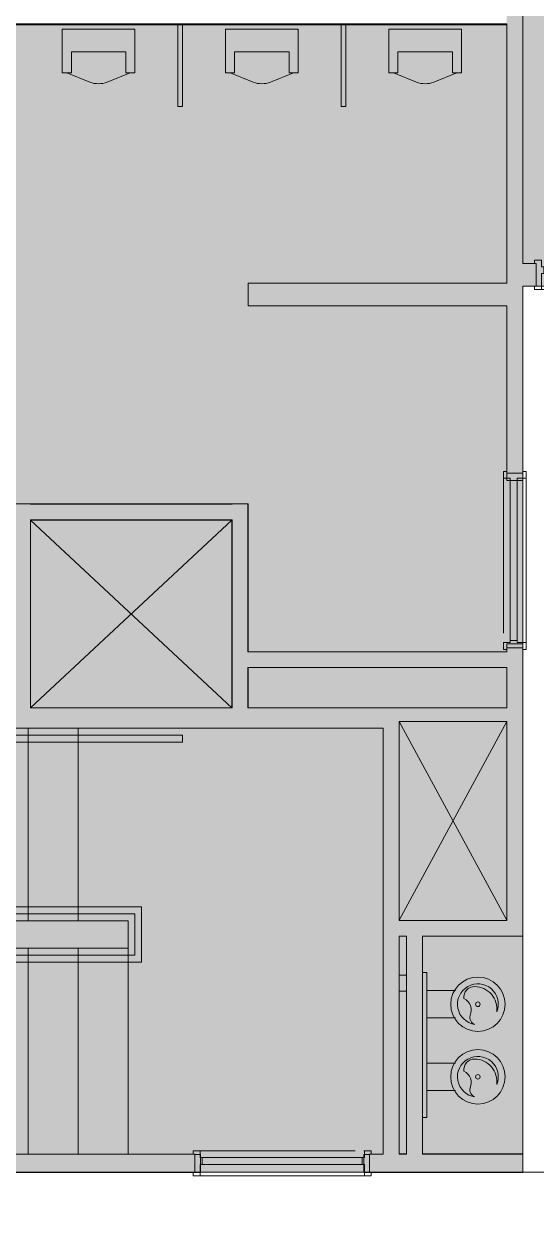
# Model space of a CAD drawing. Header units: inches. Extents: x 3 to 2625, y 0 to 2055.
# Drawn here: x 1211.5 to 1324.5, y 804.9 to 1066.4 of the extents above; entities that cross this region are included whole.
import ezdxf

# ---------------------------------------------------------------- set-up
doc = ezdxf.new("R2010")
doc.units = ezdxf.units.IN
doc.header["$MEASUREMENT"] = 0
for name, color, linetype, lineweight in [('A-CLNG', 13, 'Continuous', 13), ('A-DETL', 90, 'Continuous', 9), ('A-DETL-GENF', 92, 'Continuous', 9), ('A-DOOR', 31, 'Continuous', 13), ('A-WALL', 113, 'Continuous', 13), ('A-WALL-PATT', 111, 'Continuous', 13), ('CORE', 7, 'Continuous', 9), ('I-WALL', 2, 'Continuous', 9), ('Victor Bldg - 8th Floor_LINK_dwg', 8, 'Continuous', 9)]:
    doc.layers.add(name, color=color, linetype=linetype, lineweight=lineweight)

# ---------------------------------------------------------------- blocks, each defined once
blk = doc.blocks.new('Victor Bldg - 8th Floor_LINK_dwg_AG131-8067662-LEVEL 08 RCP')
at = {"layer": 'CORE'}
for p, q in [((1257, 1055.54), (1262.11, 1053.49)), ((1271, 1055.54), (1265.89, 1053.49))]:
    blk.add_line(p, q, dxfattribs=at)
at = {"layer": 'CORE', "flags": 128}
blk.add_lwpolyline([(1256, 1055.54), (1256, 1065.14), (1272, 1065.14), (1272, 1055.54), (1270, 1055.54), (1270, 1060.16), (1258, 1060.16), (1258, 1055.54)], close=True, dxfattribs=at)
at = {"layer": 'CORE'}
blk.add_ellipse((1264, 1056.13), major_axis=(4, 0), ratio=0.75, start_param=4.220783, end_param=5.203995, dxfattribs=at)
blk = doc.blocks.new('Victor Bldg - 8th Floor_LINK_dwg_AG131-8067663-LEVEL 08 RCP')
at = {"layer": 'CORE'}
for p, q in [((1221, 1055.54), (1226.11, 1053.49)), ((1235, 1055.54), (1229.89, 1053.49))]:
    blk.add_line(p, q, dxfattribs=at)
at = {"layer": 'CORE', "flags": 128}
blk.add_lwpolyline([(1220, 1055.54), (1220, 1065.14), (1236, 1065.14), (1236, 1055.54), (1234, 1055.54), (1234, 1060.16), (1222, 1060.16), (1222, 1055.54)], close=True, dxfattribs=at)
at = {"layer": 'CORE'}
blk.add_ellipse((1228, 1056.13), major_axis=(4, 0), ratio=0.75, start_param=4.220783, end_param=5.203995, dxfattribs=at)
blk = doc.blocks.new('Victor Bldg - 8th Floor_LINK_dwg_AG131-8067664-LEVEL 08 RCP')
at = {"layer": 'CORE'}
for p, q in [((1293, 1055.54), (1298.11, 1053.49)), ((1307, 1055.54), (1301.89, 1053.49))]:
    blk.add_line(p, q, dxfattribs=at)
at = {"layer": 'CORE', "flags": 128}
blk.add_lwpolyline([(1292, 1055.54), (1292, 1065.14), (1308, 1065.14), (1308, 1055.54), (1306, 1055.54), (1306, 1060.16), (1294, 1060.16), (1294, 1055.54)], close=True, dxfattribs=at)
at = {"layer": 'CORE'}
blk.add_ellipse((1300, 1056.13), major_axis=(4, 0), ratio=0.75, start_param=4.220783, end_param=5.203995, dxfattribs=at)
blk = doc.blocks.new('Victor Bldg - 8th Floor_LINK_dwg-6972240-LEVEL 08 RCP')
at = {"layer": 'CORE'}
for p, q in [((1042, 1066.12), (1318, 1066.12)), ((1213, 960.5), (1257.44, 960.5)), ((1257.38, 915.5), (1213, 956.87)), ((1261, 924.37), (1261, 915.5)), ((1212.5, 868.5), (1212.5, 911)), ((1223.5, 868.5), (1223.5, 911)), ((1318, 912.5), (1294.25, 868.63)), ((1294.25, 912.5), (1318, 868.63)), ((1212.5, 817.06), (1212.5, 862.5)), ((1223.5, 817.06), (1223.5, 862.5)), ((1295.88, 856.5), (1294.25, 856.5)), ((1294.25, 853), (1295.88, 853)), ((1300.38, 853.12), (1306.68, 853.12)), ((1300.38, 847.12), (1306.68, 847.12)), ((1300.38, 837.12), (1306.68, 837.12)), ((1300.38, 831.12), (1306.68, 831.12)), ((1249.25, 817), (1250.45, 817)), ((1295.88, 817.13), (1294.25, 817.13)), ((1321.5, 817.06), (1321.5, 817.13))]:
    blk.add_line(p, q, dxfattribs=at)
at = {"layer": 'CORE', "flags": 128}
for points in [[(1245.5, 1066.12), (1245.5, 1048.12), (1246.5, 1048.12), (1246.5, 1066.12)], [(1281.5, 1066.12), (1281.5, 1048.12), (1282.5, 1048.12), (1282.5, 1066.12)], [(1318, 967.25), (1318, 965.63), (1321.5, 965.63), (1321.5, 967.25)], [(1260.94, 960.5), (1261, 960.5), (1261, 927.87)], [(1213, 956.87), (1257.38, 956.87), (1213, 915.5)], [(1257.38, 915.5), (1257.38, 956.87), (1257.38, 924.5)], [(1318, 928.75), (1318, 929.63), (1321.5, 929.63), (1321.5, 928.75)], [(1102.5, 911), (1102.5, 868.5), (1102.5, 862.5), (1234.5, 862.5), (1234.5, 868.5), (1102.5, 868.5), (1234.5, 868.5), (1234.5, 862.5)], [(1145.52, 909.45), (1246.5, 909.45), (1246.5, 907.9), (1145.85, 907.9)], [(1099.45, 871.6), (1099.45, 859.4), (1174.57, 859.4), (1237.5, 859.4), (1237.5, 871.6), (1153.88, 871.6)], [(1154.18, 870.05), (1236, 870.05), (1236, 860.95), (1174.23, 860.95), (1101, 860.95), (1101, 870.05), (1150.53, 870.05)], [(1234.5, 817.06), (1234.5, 862.5), (1102.5, 862.5), (1102.5, 868.5)], [(1299.38, 817.13), (1321.5, 817.13), (1321.5, 865.13)], [(1299.38, 857.12), (1300.38, 857.12), (1300.38, 825.12), (1299.38, 825.12)], [(1052.5, 817.63), (1040.5, 817.63), (1040.5, 813), (1250.45, 813), (1250.45, 817), (1250.45, 813)], [(1286.45, 813), (1286.45, 817), (1287.75, 817)], [(1299.38, 813), (1286.45, 813), (1286.45, 817)], [(1296.07, 813), (1321.5, 813), (1321.5, 813.06)]]:
    blk.add_lwpolyline(points, dxfattribs=at)
at = {"layer": 'CORE'}
for centre, radius in [((1311.63, 850.12), 6), ((1311.63, 850.12), 0.5), ((1311.63, 834.12), 6), ((1311.63, 834.12), 0.5)]:
    blk.add_circle(centre, radius, dxfattribs=at)
for centre, radius, start, end in [((1311.63, 850.12), 4.5, 337.8836, 261.735), ((1310.91, 851.65), 2.38, 89.6651, 186.1474), ((1310.88, 849.07), 4.95, 352.5494, 89.5664), ((1307.28, 848.8), 2.88, 336.5344, 64.0013), ((1311.51, 847.22), 1.64, 164.7948, 251.1974), ((1311.63, 834.12), 4.5, 337.8836, 261.735), ((1310.91, 835.65), 2.38, 89.6651, 186.1474), ((1310.88, 833.07), 4.95, 352.5494, 89.5664), ((1307.28, 832.8), 2.88, 336.5344, 64.0013), ((1311.51, 831.22), 1.64, 164.7948, 251.1974)]:
    blk.add_arc(centre, radius, start, end, dxfattribs=at)
for name in ['Victor Bldg - 8th Floor_LINK_dwg_AG131-8067663-LEVEL 08 RCP', 'Victor Bldg - 8th Floor_LINK_dwg_AG131-8067662-LEVEL 08 RCP', 'Victor Bldg - 8th Floor_LINK_dwg_AG131-8067664-LEVEL 08 RCP']:
    blk.add_blockref(name, (0, 0))
blk = doc.blocks.new('Door - Single - Solid Door-8065095-LEVEL 08 RCP')
at = {"layer": 'A-DOOR', "lineweight": 9}
for p, q in [((-15.63, 1.84), (-15.63, 2.59)), ((-15.63, 2.59), (-14.13, 2.59)), ((-14.13, 2.59), (-14.01, 2.59)), ((-14.13, 2.59), (-14.13, 1.09)), ((-14.13, 1.09), (-13.63, 1.09)), ((-13.63, 1.09), (21.62, 1.09)), ((-13.63, 1.09), (-13.63, -0.41)), ((-12.06, 2.59), (22.12, 2.59)), ((21.62, -0.41), (21.62, 1.09)), ((21.62, 1.09), (22.12, 1.09)), ((22.12, 1.09), (22.12, 2.59)), ((22.12, 2.59), (23.62, 2.59)), ((23.62, 2.59), (23.62, 1.84)), ((-15.63, -2.41), (-15.63, -1.66)), ((-14.13, -2.41), (-15.63, -2.41)), ((-13.63, -0.41), (-14.13, -0.41)), ((-14.13, -0.41), (-14.13, -2.41)), ((-14.13, -2.41), (22.12, -2.41)), ((-13.63, -0.41), (21.62, -0.41)), ((22.12, -0.41), (21.62, -0.41)), ((22.12, -2.41), (22.12, -0.41)), ((23.62, -2.41), (22.12, -2.41)), ((23.62, -1.66), (23.62, -2.41))]:
    blk.add_line(p, q, dxfattribs=at)
blk = doc.blocks.new('Door - Single - Solid Door-8065098-LEVEL 08 RCP')
at = {"layer": 'A-DOOR', "lineweight": 9}
for p, q in [((-15.63, 2.59), (-15.63, 3.34)), ((-15.63, 3.34), (-14.13, 3.34)), ((-14.13, 3.34), (-14.01, 3.34)), ((-14.13, 3.34), (-14.13, 1.84)), ((-12.06, 3.34), (22.12, 3.34)), ((22.12, 1.84), (22.12, 3.34)), ((22.12, 3.34), (23.62, 3.34)), ((23.62, 3.34), (23.62, 2.59)), ((-14.13, 1.84), (-13.63, 1.84)), ((-13.63, 0.34), (-14.13, 0.34)), ((-14.13, 0.34), (-14.13, -3.16)), ((-13.63, 1.84), (21.62, 1.84)), ((-13.63, 1.84), (-13.63, 0.34)), ((-13.63, 0.34), (21.62, 0.34)), ((21.62, 0.34), (21.62, 1.84)), ((21.62, 1.84), (22.12, 1.84)), ((22.12, 0.34), (21.62, 0.34)), ((22.12, -3.16), (22.12, 0.34)), ((-15.63, -3.16), (-15.63, -2.41)), ((23.62, -2.41), (23.62, -3.16)), ((-14.13, -3.16), (-15.63, -3.16)), ((-14.13, -3.16), (22.12, -3.16)), ((23.62, -3.16), (22.12, -3.16))]:
    blk.add_line(p, q, dxfattribs=at)
blk = doc.blocks.new('Door - Single - Solid Door-8065092-LEVEL 08 RCP')
at = {"layer": 'A-DOOR', "lineweight": 9}
for p, q in [((-14.13, 2.66), (-15.63, 2.66)), ((-15.63, 2.66), (-15.63, 1.91)), ((-14.13, 2.66), (22.12, 2.66)), ((-14.13, 0.16), (-14.13, 2.66)), ((22.12, 2.66), (22.12, 0.16)), ((23.62, 2.66), (22.12, 2.66)), ((23.62, 1.91), (23.62, 2.66)), ((-13.63, 0.16), (-14.13, 0.16)), ((-13.63, 0.16), (21.62, 0.16)), ((-13.63, -1.34), (-13.63, 0.16)), ((21.62, 0.16), (21.62, -1.34)), ((22.12, 0.16), (21.62, 0.16)), ((-15.63, -2.09), (-15.63, -2.84)), ((-14.13, -1.34), (-13.63, -1.34)), ((-14.13, -2.84), (-14.13, -1.34)), ((-13.63, -1.34), (21.62, -1.34)), ((21.62, -1.34), (22.12, -1.34)), ((22.12, -1.34), (22.12, -2.84)), ((23.62, -2.84), (23.62, -2.09)), ((-15.63, -2.84), (-14.13, -2.84)), ((-14.13, -2.84), (-14.01, -2.84)), ((-12.06, -2.84), (22.12, -2.84)), ((22.12, -2.84), (23.62, -2.84))]:
    blk.add_line(p, q, dxfattribs=at)

msp = doc.modelspace()

# ---------------------------------------------------------------- hatches: boundary and pattern name
at = {"layer": 'A-DETL-GENF'}
h = msp.add_hatch(color=9, dxfattribs=at)
h.paths.add_polyline_path([(3.78, 548.5), (283.25, 548.5), (283.25, 1522), (3.5, 1522), (3.5, 548.5)], flags=0)
h.paths.add_polyline_path([(247.25, 559.98), (31, 559.98), (31, 633.5), (247.25, 633.5), (247.25, 579.5)], flags=0)
h.paths.add_polyline_path([(1491.25, 813), (1491.5, 813), (1491.5, 1106.5), (1485.5, 1106.5), (1485.5, 1153.5), (1391, 1153.5), (1391, 1143.5), (1390.75, 1143.5), (1390.75, 826.5), (1485.25, 826.5), (1485.25, 855.5), (1491.25, 855.5), (1491.25, 813.06)], flags=0)
h.paths.add_polyline_path([(1381.75, 813), (1381.75, 1008.5), (1381.5, 1008.5), (1381.5, 813)], flags=0)
h.paths.add_polyline_path([(1630.75, 813), (1630.75, 855.5), (1636.75, 855.5), (1636.75, 826.5), (1657.5, 826.5), (1657.5, 818), (1710.5, 818), (1710.5, 826.5), (1731.13, 826.5), (1731.13, 924.5), (1710.5, 924.5), (1710.5, 926.5), (1657.5, 926.5), (1657.5, 924.5), (1636.75, 924.5), (1636.75, 897.5), (1630.75, 897.5), (1630.75, 959.5), (1636.75, 959.5), (1636.75, 932.5), (1657.5, 932.5), (1657.5, 930.5), (1710.5, 930.5), (1710.5, 932.5), (1731.13, 932.5), (1731.13, 1135.5), (1710.5, 1135.5), (1710.5, 1141.5), (1657.5, 1141.5), (1657.5, 1135.5), (1636.5, 1135.5), (1636.5, 1106.5), (1630.5, 1106.5), (1630.5, 813)], flags=0)
h.paths.add_polyline_path([(1286.63, 813.06), (1287.75, 813.06), (1287.75, 817.06), (1290.75, 817.06), (1290.75, 911), (1058.62, 911), (1058.62, 915.5), (1208, 915.5), (1208, 932.5), (1047.22, 932.5), (1047.22, 915.75), (1052.5, 915.75), (1052.5, 916), (1058.5, 916), (1058.5, 817.06), (1249.25, 817.06), (1249.25, 813.06), (1286.5, 813.06)], flags=0)
h.paths.add_polyline_path([(1040.13, 813.06), (1041.75, 813.06), (1041.75, 817.06), (1052.5, 817.06), (1052.5, 912.25), (993, 912.25), (993, 915.75), (993.06, 915.75), (993.06, 951.5), (990.06, 951.5), (990.06, 957.5), (993.06, 957.5), (993.06, 1017.06), (1016.5, 1017.06), (1016.5, 1037.5), (1036, 1037.5), (1036, 1234.5), (867.44, 1234.5), (867.44, 957.5), (951.56, 957.5), (951.56, 951.5), (907.31, 951.5), (907.31, 817.06), (1003.25, 817.06), (1003.25, 813.06), (1014.07, 813.06)], flags=0)
h.paths.add_polyline_path([(1321.5, 817.06), (1321.5, 865.12), (1299.38, 865.12), (1299.38, 817.06), (1318, 817.06)], flags=0)
h.paths.add_polyline_path([(1295.88, 817.06), (1295.88, 865.12), (1294.25, 865.12), (1294.25, 817.06)], flags=0)
h.paths.add_polyline_path([(1825.13, 818), (1947.31, 818), (1947.31, 994.75), (1885.63, 994.75), (1885.63, 995), (1843.63, 995), (1843.63, 1141.5), (1814.63, 1141.5), (1814.63, 1146.5), (1776.13, 1146.5), (1776.13, 1141.5), (1773.13, 1141.5), (1773.13, 1141), (1767.13, 1141), (1767.13, 1141.5), (1737.13, 1141.5), (1737.13, 818), (1773.13, 818)], flags=0)
h.paths.add_polyline_path([(1977, 818), (1977, 994.5), (1968.5, 994.5), (1968.5, 994.75), (1953.31, 994.75), (1953.31, 818)], flags=0)
h.paths.add_polyline_path([(1294.25, 868.62), (1318, 868.62), (1318, 912.5), (1294.25, 912.5), (1294.25, 886.21)], flags=0)
h.paths.add_polyline_path([(1491.25, 897.49), (1485.25, 897.49), (1485.25, 926.5), (1391, 926.5), (1391, 930.5), (1485.25, 930.5), (1485.25, 959.5), (1491.25, 959.5), (1491.25, 926.5)], flags=0)
h.paths.add_polyline_path([(1301.25, 915.5), (1318, 915.5), (1318, 924.37), (1260.94, 924.37), (1260.94, 915.5), (1294.25, 915.5)], flags=0)
h.paths.add_polyline_path([(1257.44, 915.5), (1257.44, 956.94), (1213, 956.94), (1213, 915.5)], flags=0)
h.paths.add_polyline_path([(996.56, 915.75), (1023.22, 915.75), (1023.22, 936.5), (1026.38, 936.5), (1026.38, 1013.5), (1016.5, 1013.5), (1016.5, 1013.56), (996.56, 1013.56), (996.56, 919.82)], flags=0)
h.paths.add_polyline_path([(1318, 927.87), (1318, 928.75), (1321.5, 928.75), (1321.5, 967.25), (1318, 967.25), (1318, 1004.12), (1261, 1004.12), (1261, 1009.12), (1318, 1009.12), (1318, 1066.37), (1042, 1066.37), (1042, 936.5), (1208, 936.5), (1208, 960.5), (1213, 960.5), (1213, 960.44), (1257.44, 960.44), (1257.44, 960.5), (1260.94, 960.5), (1260.94, 927.87), (1317.79, 927.87)], flags=0)
h.paths.add_polyline_path([(1038.5, 936.5), (1038.5, 1013.5), (1029.88, 1013.5), (1029.88, 936.5)], flags=0)
h.paths.add_polyline_path([(838, 957.5), (861.94, 957.5), (861.94, 1234.5), (838, 1234.5), (838, 1037.5), (853, 1037.5), (853, 1013.5), (838, 1013.5), (838, 962.49)], flags=0)
h.paths.add_polyline_path([(1947.31, 1000.25), (1968.5, 1000.25), (1968.5, 1018.5), (1980.25, 1018.5), (1980.25, 1212.5), (1968.5, 1212.5), (1968.5, 1232.5), (1885.86, 1232.5), (1885.86, 1232.44), (1880.43, 1232.42), (1880.43, 1193.94), (1885.86, 1193.94), (1885.86, 1193.38), (1885.99, 1193.38), (1885.99, 1138.5), (1880.99, 1138.5), (1880.99, 1001.96), (1876.99, 1001.96), (1876.99, 1046), (1847.63, 1046), (1847.63, 1001.5), (1885.63, 1001.5), (1885.63, 1000.25), (1926.28, 1000.25)], flags=0)
h.paths.add_polyline_path([(1630.75, 1001.5), (1630.75, 1064.5), (1636.75, 1064.5), (1636.75, 1001.5)], flags=0)
h.paths.add_polyline_path([(1491.25, 1001.52), (1485.25, 1001.52), (1485.25, 1029), (1464.5, 1029), (1464.5, 1030.5), (1407, 1030.5), (1407, 1027), (1391, 1027), (1391, 1039), (1407, 1039), (1407, 1034.5), (1464.5, 1034.5), (1464.5, 1037), (1485.25, 1037), (1485.25, 1064.5), (1491.25, 1064.5), (1491.25, 1008.5)], flags=0)
h.paths.add_polyline_path([(1326.13, 1008.5), (1363, 1008.5), (1363, 1013.5), (1381.75, 1013.5), (1381.75, 1143.5), (1321.5, 1143.5), (1321.5, 1013.5), (1324.5, 1013.5), (1324.5, 1008.5), (1325.75, 1008.5)], flags=0)
h.paths.add_polyline_path([(1876.99, 1051.5), (1876.99, 1138.5), (1847.63, 1138.5), (1847.63, 1051.5), (1876.49, 1051.5)], flags=0)
h.paths.add_polyline_path([(1042, 1069.87), (1318, 1069.87), (1318, 1080.37), (1042, 1080.37)], flags=0)
h.paths.add_polyline_path([(1317.82, 1083.87), (1318, 1083.87), (1318, 1151), (1321.5, 1151), (1321.5, 1147), (1381.5, 1147), (1381.5, 1234.5), (1378.75, 1234.5), (1378.75, 1238), (1340.25, 1238), (1340.25, 1234.5), (1321.5, 1234.5), (1321.5, 1187), (1318, 1187), (1318, 1198.84), (1269.62, 1198.84), (1269.62, 1191.75), (1264.63, 1191.75), (1264.63, 1198.84), (1248, 1198.84), (1248, 1191.75), (1243, 1191.75), (1243, 1215.62), (1129.97, 1215.62), (1129.97, 1191.73), (1124.97, 1191.73), (1124.97, 1215.62), (1042, 1215.62), (1042, 1083.87), (1314.28, 1083.87)], flags=0)
h.paths.add_polyline_path([(1836.13, 1146.5), (1882.49, 1146.5), (1882.49, 1189.88), (1879.63, 1189.88), (1879.63, 1154), (1828.63, 1154), (1828.63, 1146.5)], flags=0)
h.paths.add_polyline_path([(1710.5, 1146.5), (1710.5, 1147.5), (1734.5, 1147.5), (1734.5, 1146.5), (1767.13, 1146.5), (1767.13, 1191.94), (1773.13, 1191.94), (1773.13, 1230.44), (1767.13, 1230.44), (1767.13, 1233.44), (1636.5, 1233.44), (1636.5, 1147.5), (1657.5, 1147.5), (1657.5, 1146.5), (1674.74, 1146.5)], flags=0)
h.paths.add_polyline_path([(1385, 1165.5), (1488.19, 1165.5), (1488.19, 1234.5), (1452.5, 1234.5), (1452.5, 1238), (1414, 1238), (1414, 1234.5), (1402, 1234.5), (1402, 1228.5), (1385.25, 1228.5), (1385.25, 1234.5), (1385, 1234.5), (1385, 1168.79)], flags=0)
h.paths.add_polyline_path([(1248, 1202.34), (1318, 1202.34), (1318, 1234.5), (1247.94, 1234.5), (1247.94, 1220.12), (1248.25, 1220.12), (1248.25, 1215.62), (1248, 1215.62)], flags=0)
h.paths.add_polyline_path([(1101.56, 1220.12), (1244.44, 1220.12), (1244.44, 1234.5), (1101.56, 1234.5)], flags=0)
h.paths.add_polyline_path([(1042, 1220.12), (1098.06, 1220.12), (1098.06, 1234.5), (1042, 1234.5), (1042, 1233.69)], flags=0)
h.paths.add_polyline_path([(1388.75, 1232), (1398.5, 1232), (1398.5, 1238), (1388.75, 1238), (1388.75, 1234.5)], flags=0)
h.paths.add_polyline_path([(829.13, 1237.5), (838, 1237.5), (838, 1238), (829, 1238), (829, 1237.5)], flags=0)
at = {"layer": 'A-WALL-PATT', "lineweight": 9}
h = msp.add_hatch(color=7, dxfattribs=at)
h.paths.add_polyline_path([(1321.5, 865.12), (1321.5, 928.75), (1318, 928.75), (1318, 865.12)], flags=0)
h.paths.add_polyline_path([(1321.5, 967.25), (1321.5, 1151), (1318, 1151), (1318, 967.25)], flags=0)
h = msp.add_hatch(color=7, dxfattribs=at)
h.paths.add_polyline_path([(1324.5, 1008.5), (1324.5, 1013.5), (1321.5, 1013.5), (1321.5, 1008.5)], flags=0)
h.paths.add_polyline_path([(1381.4, 1008.5), (1381.75, 1008.5), (1381.75, 1013.5), (1363, 1013.5), (1363, 1008.5)], flags=0)
for points in [[(1291.79, 1004.12), (1318, 1004.12), (1318, 1009.12), (1261, 1009.12), (1261, 1004.12), (1290.75, 1004.12)], [(1208, 915.5), (1213, 915.5), (1213, 960.5), (1208, 960.5), (1208, 915.79)], [(1257.44, 956.94), (1257.44, 960.44), (1213, 960.44), (1213, 956.94)], [(1260.94, 915.5), (1260.94, 960.5), (1257.44, 960.5), (1257.44, 915.5)], [(1294.25, 924.37), (1318, 924.37), (1318, 927.87), (1260.94, 927.87), (1260.94, 924.37), (1291.79, 924.37)], [(1134.05, 911), (1294.25, 911), (1294.25, 915.5), (1058.62, 915.5), (1058.62, 911)], [(1318, 912.5), (1318, 915.5), (1294.25, 915.5), (1294.25, 912.5), (1314.28, 912.5)], [(1294.25, 817.06), (1294.25, 911), (1290.75, 911), (1290.75, 817.06)], [(1294.25, 865.12), (1318, 865.12), (1318, 868.62), (1294.25, 868.62)], [(1295.88, 817.06), (1299.38, 817.06), (1299.38, 865.12), (1295.88, 865.12)]]:
    msp.add_hatch(color=7, dxfattribs=at).paths.add_polyline_path(points, flags=0)
h = msp.add_hatch(color=7, dxfattribs=at)
h.paths.add_polyline_path([(1318, 813.06), (1321.5, 813.06), (1321.5, 817.06), (1287.75, 817.06), (1287.75, 813.06), (1314.28, 813.06)], flags=0)
h.paths.add_polyline_path([(1041.75, 813.06), (1249.25, 813.06), (1249.25, 817.06), (1041.75, 817.06)], flags=0)
h.paths.add_polyline_path([(907.31, 813.06), (1003.25, 813.06), (1003.25, 817.06), (902.75, 817.06), (902.75, 813.06), (902.81, 813.06)], flags=0)

# ---------------------------------------------------------------- linework, layer by layer
at = {"layer": 'A-CLNG'}
msp.add_line((1381.75, 813.06), (1321.5, 813.06), dxfattribs=at)
at = {"layer": 'A-DETL'}
for p, q in [((1321.5, 813.06), (1321.5, 1008.5)), ((1321.5, 1008.5), (1381.5, 1008.5)), ((902.81, 813.06), (1312.5, 813.06)), ((1312.5, 813.06), (1321.5, 813.06))]:
    msp.add_line(p, q, dxfattribs=at)
at = {"layer": 'A-WALL', "color": 8, "lineweight": 20}
for p, q in [((1213, 915.5), (1257.44, 915.5)), ((1260.94, 915.5), (1294.25, 915.5)), ((1290.75, 911), (1058.62, 911)), ((1294.25, 912.5), (1294.25, 911)), ((1058.5, 817.06), (1249.25, 817.06)), ((1249.25, 817.06), (1249.25, 813.06)), ((1287.75, 813.06), (1287.75, 817.06)), ((1287.75, 817.06), (1290.75, 817.06)), ((1294.25, 817.06), (1295.88, 817.06)), ((1299.38, 817.06), (1321.5, 817.06)), ((1321.5, 817.06), (1321.5, 813.06)), ((1249.25, 813.06), (1041.75, 813.06)), ((1321.5, 813.06), (1287.75, 813.06))]:
    msp.add_line(p, q, dxfattribs=at)
at = {"layer": 'I-WALL', "color": 8, "lineweight": 20}
for p, q in [((1321.5, 1143.5), (1321.5, 1013.5)), ((1318, 1066.37), (1042, 1066.37)), ((1318, 1009.12), (1318, 1066.37)), ((1321.5, 1013.5), (1324.5, 1013.5)), ((1324.5, 1013.5), (1324.5, 1008.5)), ((1261, 1009.12), (1318, 1009.12)), ((1261, 1004.12), (1261, 1009.12)), ((1321.5, 1008.5), (1321.5, 967.25)), ((1324.5, 1008.5), (1321.5, 1008.5)), ((1318, 1004.12), (1261, 1004.12)), ((1318, 967.25), (1318, 1004.12)), ((1321.5, 967.25), (1318, 967.25)), ((1208, 960.5), (1213, 960.5)), ((1213, 960.5), (1213, 960.44)), ((1213, 960.44), (1257.44, 960.44)), ((1257.44, 960.44), (1257.44, 960.5)), ((1257.44, 960.5), (1260.94, 960.5)), ((1260.94, 960.5), (1260.94, 927.87)), ((1213, 956.94), (1213, 915.5)), ((1257.44, 956.94), (1213, 956.94)), ((1257.44, 915.5), (1257.44, 956.94)), ((1318, 927.87), (1318, 928.75)), ((1318, 928.75), (1321.5, 928.75)), ((1321.5, 928.75), (1321.5, 865.12)), ((1260.94, 927.87), (1318, 927.87)), ((1260.94, 924.37), (1260.94, 915.5)), ((1318, 924.37), (1260.94, 924.37)), ((1318, 915.5), (1318, 924.37)), ((1294.25, 915.5), (1318, 915.5)), ((1290.75, 817.06), (1290.75, 911)), ((1318, 912.5), (1294.25, 912.5)), ((1294.25, 911), (1294.25, 868.62)), ((1318, 868.62), (1318, 912.5)), ((1294.25, 868.62), (1318, 868.62)), ((1295.88, 865.12), (1294.25, 865.12)), ((1294.25, 865.12), (1294.25, 817.06)), ((1295.88, 817.06), (1295.88, 865.12)), ((1321.5, 865.12), (1299.38, 865.12)), ((1299.38, 865.12), (1299.38, 817.06))]:
    msp.add_line(p, q, dxfattribs=at)

# ---------------------------------------------------------------- block references
at = {"layer": 'A-DOOR'}
msp.add_blockref('Door - Single - Solid Door-8065098-LEVEL 08 RCP', (1339.76, 1010.91), dxfattribs=at)
for name, p, rotation in [('Door - Single - Solid Door-8065095-LEVEL 08 RCP', (1319.84, 944.01), 89.99999999999993), ('Door - Single - Solid Door-8065092-LEVEL 08 RCP', (1272.49, 814.97), 180)]:
    msp.add_blockref(name, p, dxfattribs=dict(at, rotation=rotation))
at = {"layer": 'Victor Bldg - 8th Floor_LINK_dwg', "color": 7}
msp.add_blockref('Victor Bldg - 8th Floor_LINK_dwg-6972240-LEVEL 08 RCP', (0, 0), dxfattribs=at)

doc.saveas('drawing.dxf')
